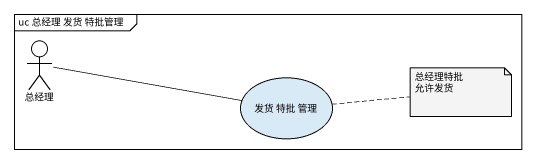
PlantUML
@startuml
mainframe uc 总经理 发货 特批管理
actor 总经理
usecase "发货 特批 管理" as 发货_特批_管理
总经理 -right- 发货_特批_管理
note right of 发货_特批_管理 : 总经理特批 允许发货
@enduml
